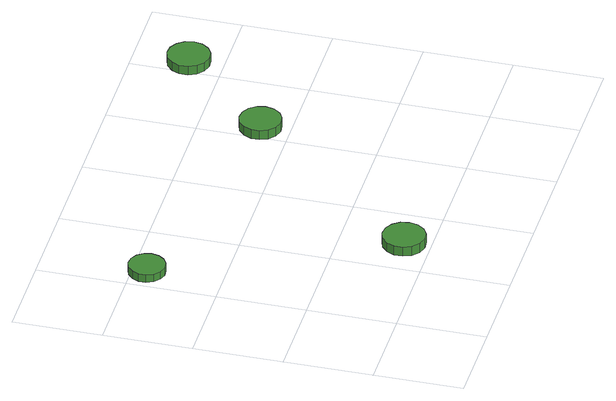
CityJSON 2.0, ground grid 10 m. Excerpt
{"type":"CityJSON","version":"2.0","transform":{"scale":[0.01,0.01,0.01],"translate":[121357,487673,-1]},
"CityObjects":{
"tree1":{"type":"SolitaryVegetationObject","attributes":{"function":"something"},"geometry":[{"type":"MultiSurface","lod":"1","boundaries":[[[0,1,2,3,4,5,6,7,8,9,10,11,12,13,14]],[[15,16,17,18,19,20,21,22,23,24,25,26,27,28,29]],[[0,29,28,1]],[[1,28,27,2]],[[2,27,26,3]],[[3,26,25,4]],[[4,25,24,5]],[[5,24,23,6]],[[6,23,22,7]],[[7,22,21,8]],[[8,21,20,9]],[[9,20,19,10]],[[10,19,18,11]],[[11,18,17,12]],[[12,17,16,13]],[[13,16,15,14]],[[14,15,29,0]]]}]},
"tree2":{"type":"SolitaryVegetationObject","attributes":{"function":"something"},"geometry":[{"type":"MultiSurface","lod":"1","boundaries":[[[30,31,32,33,34,35,36,37,38,39,40,41,42,43,44]],[[45,46,47,48,49,50,51,52,53,54,55,56,57,58,59]],[[30,59,58,31]],[[31,58,57,32]],[[32,57,56,33]],[[33,56,55,34]],[[34,55,54,35]],[[35,54,53,36]],[[36,53,52,37]],[[37,52,51,38]],[[38,51,50,39]],[[39,50,49,40]],[[40,49,48,41]],[[41,48,47,42]],[[42,47,46,43]],[[43,46,45,44]],[[44,45,59,30]]]}]},
"tree3":{"type":"SolitaryVegetationObject","attributes":{"function":"something"},"geometry":[{"type":"MultiSurface","lod":"1","boundaries":[[[60,61,62,63,64,65,66,67,68,69,70,71,72,73,74]],[[75,76,77,78,79,80,81,82,83,84,85,86,87,88,89]],[[60,89,88,61]],[[61,88,87,62]],[[62,87,86,63]],[[63,86,85,64]],[[64,85,84,65]],[[65,84,83,66]],[[66,83,82,67]],[[67,82,81,68]],[[68,81,80,69]],[[69,80,79,70]],[[70,79,78,71]],[[71,78,77,72]],[[72,77,76,73]],[[73,76,75,74]],[[74,75,89,60]]]}]},
"tree4":{"type":"SolitaryVegetationObject","attributes":{"function":"something"},"geometry":[{"type":"MultiSurface","lod":"1","boundaries":[[[90,91,92,93,94,95,96,97,98,99,100,101,102,103,104]],[[105,106,107,108,109,110,111,112,113,114,115,116,117,118,119]],[[90,119,118,91]],[[91,118,117,92]],[[92,117,116,93]],[[93,116,115,94]],[[94,115,114,95]],[[95,114,113,96]],[[96,113,112,97]],[[97,112,111,98]],[[98,111,110,99]],[[99,110,109,100]],[[100,109,108,101]],[[101,108,107,102]],[[102,107,106,103]],[[103,106,105,104]],[[104,105,119,90]]]}]}
},
"vertices":[
[470,2838,185],[452,2921,185],[402,2990,185],[329,3033,185],[244,3042,185],[163,3015,185],[100,2958,185],[66,2881,185],[66,2796,185],[100,2718,185],[163,2661,185],[244,2635,185],[329,2644,185],[402,2687,185],[452,2755,185],[452,2755,88],[402,2687,88],[329,2644,88],[244,2635,88],[163,2661,88],[100,2718,88],[66,2796,88],[66,2881,88],[100,2958,88],[163,3015,88],[244,3042,88],[329,3033,88],[402,2990,88],[452,2921,88],[470,2838,88],
[1720,304,191],[1699,401,191],[1641,482,191],[1555,531,191],[1456,542,191],[1361,511,191],[1288,445,191],[1247,354,191],[1247,255,191],[1288,164,191],[1361,98,191],[1456,67,191],[1555,77,191],[1641,127,191],[1699,207,191],[1699,207,77],[1641,127,77],[1555,77,77],[1456,67,77],[1361,98,77],[1288,164,77],[1247,255,77],[1247,354,77],[1288,445,77],[1361,511,77],[1456,542,77],[1555,531,77],[1641,482,77],[1699,401,77],[1720,304,77],
[3436,2340,190],[3416,2434,190],[3359,2513,190],[3276,2561,190],[3180,2571,190],[3088,2541,190],[3016,2476,190],[2977,2388,190],[2977,2292,190],[3016,2203,190],[3088,2139,190],[3180,2109,190],[3276,2119,190],[3359,2167,190],[3416,2245,190],[3416,2245,77],[3359,2167,77],[3276,2119,77],[3180,2109,77],[3088,2139,77],[3016,2203,77],[2977,2292,77],[2977,2388,77],[3016,2476,77],[3088,2541,77],[3180,2571,77],[3276,2561,77],[3359,2513,77],[3416,2434,77],[3436,2340,77],
[4428,3390,184],[4408,3486,184],[4350,3566,184],[4265,3615,184],[4167,3626,184],[4073,3595,184],[4000,3529,184],[3960,3439,184],[3960,3341,184],[4000,3251,184],[4073,3185,184],[4167,3155,184],[4265,3165,184],[4350,3214,184],[4408,3294,184],[4408,3294,76],[4350,3214,76],[4265,3165,76],[4167,3155,76],[4073,3185,76],[4000,3251,76],[3960,3341,76],[3960,3439,76],[4000,3529,76],[4073,3595,76],[4167,3626,76],[4265,3615,76],[4350,3566,76],[4408,3486,76],[4428,3390,76]
]}
